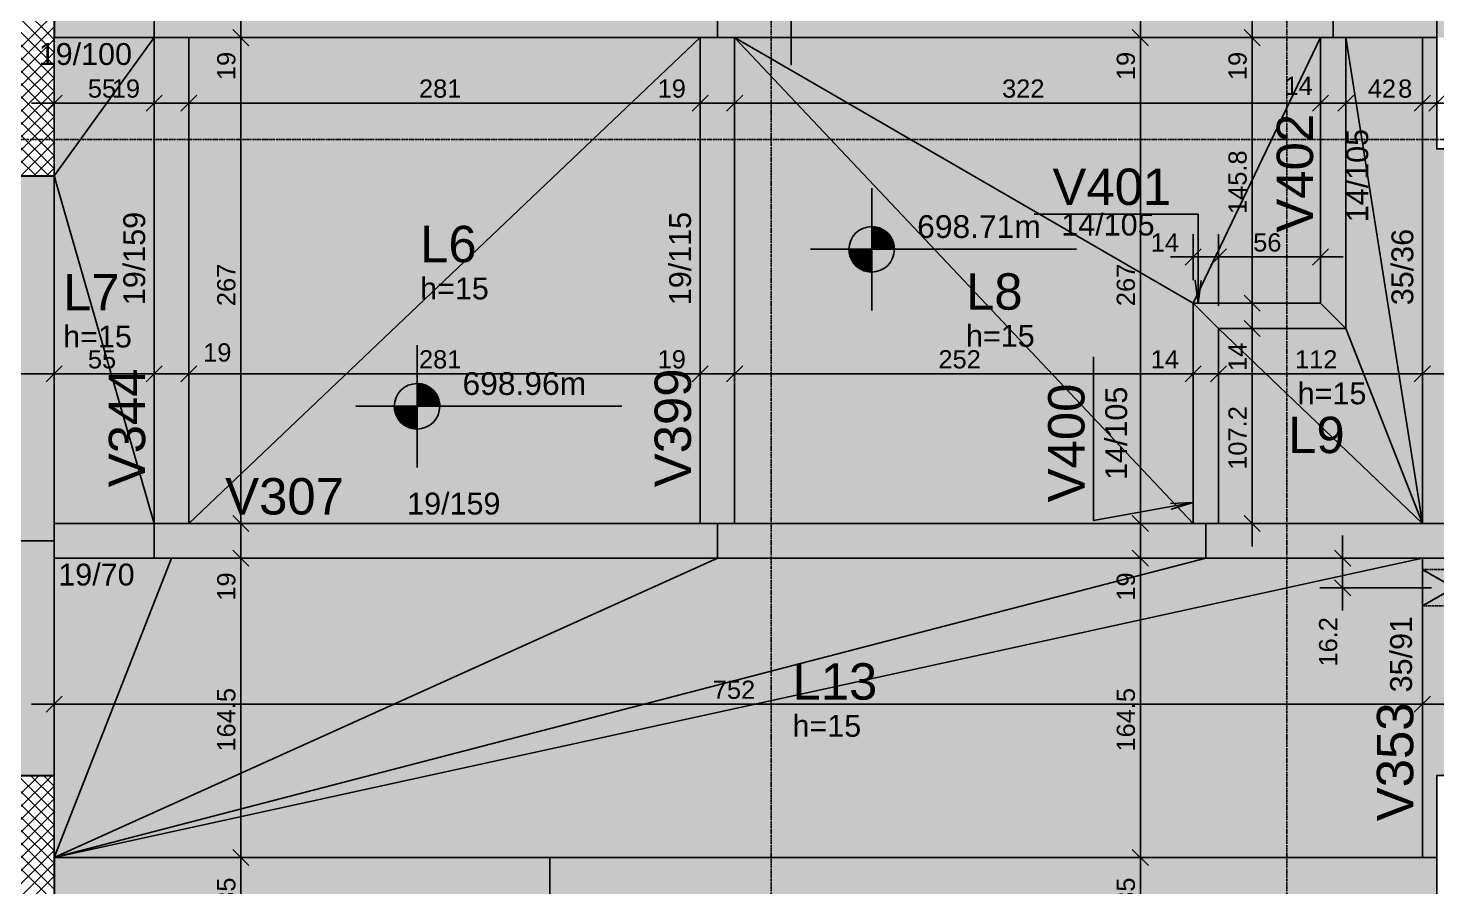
# Model space of a CAD drawing. Extents: x 37185 to 43130, y -8135 to -3930.
# Drawn here: x 37863 to 38637, y -5214 to -4742 of the extents above; entities that cross this region are included whole.
import ezdxf

# ---------------------------------------------------------------- set-up
doc = ezdxf.new("R2010")
doc.units = 0
doc.header["$MEASUREMENT"] = 0
doc.linetypes.add('ESTILO_TQS_0001', pattern=[1, 0.7, -0.3])
doc.linetypes.add('ESTILO_TQS_0004', pattern=[1.12, 0.5, -0.2, 0.01, -0.2, 0.01, -0.2])
for name, color, linetype in [('37', 4, 'CONTINUOUS'), ('40', 240, 'CONTINUOUS'), ('42', 3, 'CONTINUOUS'), ('44', 3, 'CONTINUOUS'), ('45', 2, 'CONTINUOUS'), ('47', 2, 'CONTINUOUS'), ('53', 242, 'CONTINUOUS'), ('55', 12, 'CONTINUOUS'), ('57', 252, 'CONTINUOUS'), ('58', 220, 'CONTINUOUS'), ('59', 183, 'CONTINUOUS'), ('60', 253, 'CONTINUOUS'), ('65', 131, 'CONTINUOUS'), ('68', 4, 'CONTINUOUS'), ('70', 160, 'CONTINUOUS'), ('75', 9, 'CONTINUOUS'), ('79', 12, 'CONTINUOUS'), ('82', 252, 'CONTINUOUS')]:
    doc.layers.add(name, color=color, linetype=linetype)
doc.styles.add('TQS_ARIAL', font='arial.ttf')

msp = doc.modelspace()

# ---------------------------------------------------------------- linework, layer by layer
at = {"layer": '37', "linetype": 'Continuous'}
for points in [[(37932.51399, -4728.23831), (37932.51399, -5033.23831)], [(37877.51264, -4747.23831), (37932.51399, -4747.23831)], [(37951.51399, -4747.23831), (37932.51399, -4747.23831)], [(37951.51399, -5014.23831), (37951.51399, -4747.23831)], [(37951.51399, -4747.23831), (38232.51229, -4747.23831)], [(38232.51229, -4747.23831), (38232.51229, -5014.23831)], [(38251.51229, -4747.23831), (38232.51229, -4747.23831)], [(38251.51229, -4747.23831), (38573.51229, -4747.23831)], [(38251.51229, -5014.23831), (38251.51229, -4747.23831)], [(38573.51229, -4747.23831), (38573.51229, -4893.05316)], [(38587.51229, -4747.23831), (38573.51229, -4747.23831)], [(38587.51229, -4747.23831), (38629.51264, -4747.23831)], [(38629.51264, -4747.23831), (38629.51264, -5014.23831)], [(38637.51264, -4747.23831), (38629.51264, -4747.23831)], [(37877.51264, -5014.23831), (37877.51264, -4823.23831)], [(38503.51229, -4893.05316), (38503.51229, -5014.23831)], [(38573.51229, -4893.05316), (38503.51229, -4893.05316)], [(37932.51399, -5014.23831), (37877.51264, -5014.23831)], [(38232.51229, -5014.23831), (37951.51399, -5014.23831)], [(38251.51229, -5014.23831), (38232.51229, -5014.23831)], [(38503.51229, -5014.23831), (38251.51229, -5014.23831)], [(37877.51264, -5152.73831), (37877.51264, -5033.23831)], [(37877.51264, -5033.23831), (37942.01399, -5033.23831)], [(37942.01399, -5033.23831), (38242.01229, -5033.23831)], [(38242.01229, -5033.23831), (38510.51229, -5033.23831)], [(38510.51229, -5033.23831), (38664.51264, -5033.23831)], [(38629.51264, -5033.23831), (38629.51264, -5197.73831)], [(38150.01264, -5197.73831), (37877.51264, -5197.73831)], [(38629.51264, -5197.73831), (38150.01264, -5197.73831)]]:
    msp.add_lwpolyline(points, dxfattribs=at)
at = {"layer": '40', "linetype": 'Continuous'}
for p, q in [((37858.51264, -4729.33156), (37877.51264, -4748.33156)), ((37858.51264, -4753.18246), (37877.51264, -4734.18246)), ((37858.51264, -4736.40261), (37877.51264, -4755.40261)), ((37858.51264, -4760.25356), (37877.51264, -4741.25356)), ((37858.51264, -4743.47371), (37877.51264, -4762.47371)), ((37858.51264, -4767.32461), (37877.51264, -4748.32461)), ((37858.51264, -4750.54476), (37877.51264, -4769.54476)), ((37858.51264, -4774.39566), (37877.51264, -4755.39566)), ((37858.51264, -4757.61581), (37877.51264, -4776.61581)), ((37858.51264, -4781.46676), (37877.51264, -4762.46676)), ((37858.51264, -4764.68691), (37877.51264, -4783.68691)), ((37858.51264, -4788.53781), (37877.51264, -4769.53781)), ((37858.51264, -4771.75796), (37877.51264, -4790.75796)), ((37858.51264, -4795.60886), (37877.51264, -4776.60886)), ((37858.51264, -4778.82901), (37877.51264, -4797.82901)), ((37858.51264, -4802.67996), (37877.51264, -4783.67996)), ((37858.51264, -4785.90011), (37877.51264, -4804.90011)), ((37858.51264, -4809.75101), (37877.51264, -4790.75101)), ((37858.51264, -4792.97116), (37877.51264, -4811.97116)), ((37858.51264, -4816.82206), (37877.51264, -4797.82206)), ((37858.51264, -4800.04221), (37877.51264, -4819.04221)), ((37858.51264, -4807.11331), (37874.63769, -4823.23831)), ((37859.16749, -4823.23831), (37877.51264, -4804.89316)), ((37858.51264, -4814.18436), (37867.56664, -4823.23831)), ((37866.23854, -4823.23831), (37877.51264, -4811.96421)), ((37873.30959, -4823.23831), (37877.51264, -4819.03526)), ((37858.51264, -5170.37546), (37876.14979, -5152.73831)), ((37858.51264, -5163.30441), (37869.07874, -5152.73831)), ((37858.51264, -5153.59561), (37877.51264, -5172.59561)), ((37864.72644, -5152.73831), (37877.51264, -5165.52456)), ((37871.79749, -5152.73831), (37877.51264, -5158.45351)), ((37858.51264, -5177.44656), (37877.51264, -5158.44656)), ((37858.51264, -5160.66671), (37877.51264, -5179.66671)), ((37858.51264, -5184.51761), (37877.51264, -5165.51761)), ((37858.51264, -5167.73776), (37877.51264, -5186.73776)), ((37858.51264, -5191.58866), (37877.51264, -5172.58866)), ((37858.51264, -5174.80881), (37877.51264, -5193.80881)), ((37858.51264, -5198.65976), (37877.51264, -5179.65976)), ((37858.51264, -5181.87991), (37877.51264, -5200.87991)), ((37858.51264, -5205.73081), (37877.51264, -5186.73081)), ((37858.51264, -5188.95096), (37877.51264, -5207.95096)), ((37858.51264, -5212.80186), (37877.51264, -5193.80186)), ((37858.51264, -5196.02201), (37877.51264, -5215.02201)), ((37858.51264, -5219.87296), (37877.51264, -5200.87296)), ((37858.51264, -5203.09311), (37877.51264, -5222.09311)), ((37858.51264, -5226.94401), (37877.51264, -5207.94401))]:
    msp.add_line(p, q, dxfattribs=at)
for points in [[(37858.51264, -4823.23831), (37877.51264, -4823.23831), (37877.51264, -4728.23831), (37858.51264, -4728.23831), (37858.51264, -4823.23831)], [(37858.51264, -5232.73831), (37877.51264, -5232.73831), (37877.51264, -5152.73831), (37858.51264, -5152.73831), (37858.51264, -5232.73831)]]:
    msp.add_lwpolyline(points, dxfattribs=at)
at = {"layer": '53', "linetype": 'ESTILO_TQS_0001'}
msp.add_lwpolyline([(38647.01264, -5049.45071), (38664.51264, -5059.45071), (38664.51264, -5039.45071), (38647.01264, -5049.45071), (38664.51264, -5039.45071), (38629.51264, -5039.45071), (38647.01264, -5049.45071), (38629.51264, -5039.45071), (38629.51264, -5059.45071), (38647.01264, -5049.45071), (38629.51264, -5059.45071), (38664.51264, -5059.45071), (38647.01264, -5049.45071)], dxfattribs=at)
at = {"layer": '55', "linetype": 'Continuous'}
for p, q in [((38282.64344, -4728.73831), (38282.64344, -4762.29691)), ((38326.83869, -4863.53416), (38326.83869, -4829.97561)), ((38326.83869, -4851.03416), (38326.83869, -4876.03416)), ((38326.83869, -4851.64151), (38330.67134, -4851.64151)), ((38326.83869, -4852.43436), (38332.57289, -4852.43436)), ((38326.83869, -4853.22721), (38333.90379, -4853.22721)), ((38326.83869, -4854.02006), (38334.94619, -4854.02006)), ((38326.83869, -4854.81286), (38335.78749, -4854.81286)), ((38326.83869, -4855.60571), (38336.49369, -4855.60571)), ((38326.83869, -4856.39856), (38337.10189, -4856.39856)), ((38326.83869, -4857.19141), (38337.60989, -4857.19141)), ((38326.83869, -4857.98426), (38338.03904, -4857.98426)), ((38326.83869, -4858.77711), (38338.39809, -4858.77711)), ((38326.83869, -4859.56996), (38338.69339, -4859.56996)), ((38326.83869, -4860.36276), (38338.92969, -4860.36276)), ((38326.83869, -4861.15561), (38339.11024, -4861.15561)), ((38326.83869, -4861.94846), (38339.23769, -4861.94846)), ((38326.83869, -4863.53416), (38293.28009, -4863.53416)), ((38326.83864, -4864.32696), (38314.33864, -4864.32696)), ((38314.33869, -4863.53416), (38339.33869, -4863.53416)), ((38326.83864, -4865.11981), (38314.43964, -4865.11981)), ((38326.83864, -4865.91266), (38314.56699, -4865.91266)), ((38326.83864, -4866.70551), (38314.74759, -4866.70551)), ((38326.83864, -4867.49831), (38314.98389, -4867.49831)), ((38326.83864, -4868.29121), (38315.27919, -4868.29121)), ((38326.83864, -4869.08401), (38315.63824, -4869.08401)), ((38326.83864, -4869.87686), (38316.06739, -4869.87686)), ((38326.83869, -4862.74131), (38339.31289, -4862.74131)), ((38326.83869, -4863.53416), (38439.33869, -4863.53416)), ((38326.83869, -4863.53416), (38326.83869, -4897.09276)), ((38326.83864, -4870.66971), (38316.57544, -4870.66971)), ((38326.83864, -4871.46256), (38317.17479, -4871.46256)), ((38326.83864, -4872.25536), (38317.88374, -4872.25536)), ((38326.83864, -4873.04826), (38318.73109, -4873.04826)), ((38326.83864, -4873.84106), (38319.76634, -4873.84106)), ((38326.83864, -4874.63391), (38321.09014, -4874.63391)), ((38326.83864, -4875.42676), (38322.98954, -4875.42676)), ((38076.95144, -4949.77851), (38076.95144, -4916.21991)), ((38076.95144, -4937.27851), (38076.95144, -4962.27851)), ((38076.95144, -4937.88586), (38080.78414, -4937.88586)), ((38076.95144, -4938.67871), (38082.68569, -4938.67871)), ((38076.95144, -4939.47156), (38084.01659, -4939.47156)), ((38076.95144, -4940.26441), (38085.05899, -4940.26441)), ((38076.95144, -4941.05721), (38085.90029, -4941.05721)), ((38076.95144, -4941.85006), (38086.60649, -4941.85006)), ((38076.95144, -4942.64291), (38087.21469, -4942.64291)), ((38076.95144, -4943.43576), (38087.72269, -4943.43576)), ((38076.95144, -4944.22861), (38088.15184, -4944.22861)), ((38076.95144, -4945.02146), (38088.51089, -4945.02146)), ((38076.95144, -4945.81431), (38088.80619, -4945.81431)), ((38076.95144, -4946.60711), (38089.04249, -4946.60711)), ((38076.95144, -4947.39996), (38089.22304, -4947.39996)), ((38076.95144, -4949.77851), (38043.39289, -4949.77851)), ((38076.95139, -4950.57131), (38064.45139, -4950.57131)), ((38064.45144, -4949.77851), (38089.45144, -4949.77851)), ((38076.95139, -4951.36416), (38064.55239, -4951.36416)), ((38076.95139, -4952.15701), (38064.67979, -4952.15701)), ((38076.95139, -4952.94986), (38064.86039, -4952.94986)), ((38076.95139, -4953.74266), (38065.09669, -4953.74266)), ((38076.95139, -4954.53556), (38065.39199, -4954.53556)), ((38076.95144, -4948.19281), (38089.35049, -4948.19281)), ((38076.95144, -4948.98566), (38089.42564, -4948.98566)), ((38076.95144, -4949.77851), (38189.45144, -4949.77851)), ((38076.95144, -4949.77851), (38076.95144, -4983.33706)), ((38076.95139, -4955.32836), (38065.75104, -4955.32836)), ((38076.95139, -4956.12121), (38066.18019, -4956.12121)), ((38076.95139, -4956.91406), (38066.68819, -4956.91406)), ((38076.95139, -4957.70691), (38067.28759, -4957.70691)), ((38076.95139, -4958.49971), (38067.99654, -4958.49971)), ((38076.95139, -4959.29261), (38068.84389, -4959.29261)), ((38076.95139, -4960.08541), (38069.87914, -4960.08541)), ((38076.95139, -4960.87826), (38071.20294, -4960.87826)), ((38076.95139, -4961.67111), (38073.10234, -4961.67111))]:
    msp.add_line(p, q, dxfattribs=at)
for centre in [(38326.83869, -4863.53416), (38076.95144, -4949.77851)]:
    msp.add_circle(centre, 12.5, dxfattribs=at)
at = {"layer": '57', "linetype": 'Continuous'}
for points in [[(37932.51399, -4747.23831), (38242.01229, -4747.23831), (38242.01229, -4728.23831), (37932.51399, -4728.23831), (37932.51399, -4747.23831)], [(38242.01229, -4747.23831), (38580.51229, -4747.23831), (38580.51229, -4728.23831), (38242.01229, -4728.23831), (38242.01229, -4747.23831)], [(38580.51229, -4747.23831), (38637.41264, -4747.23831), (38637.41264, -4728.23831), (38580.51229, -4728.23831), (38580.51229, -4747.23831)], [(37951.51399, -5014.23831), (37951.51399, -4747.23831), (37932.51399, -4747.23831), (37932.51399, -5014.23831), (37951.51399, -5014.23831)], [(37932.51399, -5033.23831), (38242.01229, -5033.23831), (38242.01229, -5014.23831), (37932.51399, -5014.23831), (37932.51399, -5033.23831)], [(38242.01229, -5033.23831), (38510.51229, -5033.23831), (38510.51229, -5014.23831), (38242.01229, -5014.23831), (38242.01229, -5033.23831)], [(38510.51229, -5033.23831), (38664.51264, -5033.23831), (38664.51264, -5014.23831), (38510.51229, -5014.23831), (38510.51229, -5033.23831)]]:
    msp.add_lwpolyline(points, dxfattribs=at)
for points in [[(37932.51399, -4747.23831), (38242.01229, -4747.23831), (38242.01229, -4728.23831)], [(37932.51399, -4747.23831), (38242.01229, -4728.23831), (37932.51399, -4728.23831)], [(37932.51399, -4747.23831), (37932.51399, -4728.23831), (37932.51399, -4747.23831)], [(38242.01229, -4747.23831), (38580.51229, -4747.23831), (38580.51229, -4728.23831)], [(38242.01229, -4747.23831), (38580.51229, -4728.23831), (38242.01229, -4728.23831)], [(38242.01229, -4747.23831), (38242.01229, -4728.23831), (38242.01229, -4747.23831)], [(38580.51229, -4747.23831), (38637.41264, -4747.23831), (38637.41264, -4728.23831)], [(38580.51229, -4747.23831), (38637.41264, -4728.23831), (38580.51229, -4728.23831)], [(38580.51229, -4747.23831), (38580.51229, -4728.23831), (38580.51229, -4747.23831)], [(38637.41264, -4728.23831), (38637.51264, -4747.23831), (39416.41264, -4747.23831)], [(38637.41264, -4728.23831), (39416.41264, -4747.23831), (39416.41264, -4728.23831)], [(37951.51399, -5014.23831), (37951.51399, -4747.23831), (37932.51399, -4747.23831)], [(37951.51399, -5014.23831), (37932.51399, -4747.23831), (37932.51399, -5014.23831)], [(37932.51399, -5033.23831), (38242.01229, -5033.23831), (38242.01229, -5014.23831)], [(37932.51399, -5033.23831), (38242.01229, -5014.23831), (37932.51399, -5014.23831)], [(37932.51399, -5033.23831), (37932.51399, -5014.23831), (37932.51399, -5033.23831)], [(37951.51399, -5014.23831), (37932.51399, -5014.23831), (37951.51399, -5014.23831)], [(38242.01229, -5033.23831), (38510.51229, -5033.23831), (38510.51229, -5014.23831)], [(38242.01229, -5033.23831), (38510.51229, -5014.23831), (38242.01229, -5014.23831)], [(38242.01229, -5033.23831), (38242.01229, -5014.23831), (38242.01229, -5033.23831)], [(38510.51229, -5033.23831), (38664.51264, -5033.23831), (38664.51264, -5014.23831)], [(38510.51229, -5033.23831), (38664.51264, -5014.23831), (38510.51229, -5014.23831)], [(38510.51229, -5033.23831), (38510.51229, -5014.23831), (38510.51229, -5033.23831)]]:
    msp.add_solid(points, dxfattribs=at)
at = {"layer": '58', "linetype": 'Continuous'}
for points in [[(37951.51399, -5014.23831), (38232.51229, -5014.23831), (38232.51229, -4747.23831), (37951.51399, -5014.23831)], [(37951.51399, -5014.23831), (38232.51229, -4747.23831), (37951.51399, -4747.23831), (37951.51399, -5014.23831)], [(37951.51399, -5014.23831), (37951.51399, -4747.23831), (37951.51399, -5014.23831)], [(38251.51229, -5014.23831), (38251.51229, -4747.23831), (38232.51229, -4747.23831), (38232.51229, -5014.23831), (38251.51229, -5014.23831)]]:
    msp.add_lwpolyline(points, dxfattribs=at)
for points in [[(37951.51399, -5014.23831), (38232.51229, -5014.23831), (38232.51229, -4747.23831)], [(37951.51399, -5014.23831), (38232.51229, -4747.23831), (37951.51399, -5014.23831)], [(37951.51399, -5014.23831), (38232.51229, -4747.23831), (37951.51399, -4747.23831)], [(37951.51399, -5014.23831), (37951.51399, -4747.23831), (37951.51399, -5014.23831)], [(38251.51229, -5014.23831), (38251.51229, -4747.23831), (38232.51229, -4747.23831)], [(38251.51229, -5014.23831), (38232.51229, -4747.23831), (38232.51229, -5014.23831)], [(38251.51229, -5014.23831), (38232.51229, -5014.23831), (38251.51229, -5014.23831)]]:
    msp.add_solid(points, dxfattribs=at)
at = {"layer": '59', "linetype": 'Continuous'}
for points in [[(38251.51229, -5014.23831), (38503.51229, -5014.23831), (38251.51229, -4747.23831), (38251.51229, -5014.23831)], [(38503.51229, -5014.23831), (38503.51229, -4893.05316), (38251.51229, -4747.23831), (38503.51229, -5014.23831)], [(38251.51229, -4747.23831), (38503.51229, -4893.05316), (38573.51229, -4747.23831), (38251.51229, -4747.23831)], [(38503.51229, -4893.05316), (38573.51229, -4893.05316), (38573.51229, -4747.23831), (38503.51229, -4893.05316)], [(38587.51229, -4907.05316), (38587.51229, -4747.23831), (38573.51229, -4747.23831), (38573.51229, -4893.05316), (38587.51229, -4907.05316)], [(38517.51229, -5014.23831), (38517.51229, -4907.05316), (38503.51229, -4893.05316), (38503.51229, -5014.23831), (38517.51229, -5014.23831)], [(38517.51229, -4907.05316), (38587.51229, -4907.05316), (38573.51229, -4893.05316), (38503.51229, -4893.05316), (38517.51229, -4907.05316)]]:
    msp.add_lwpolyline(points, dxfattribs=at)
for points in [[(38251.51229, -5014.23831), (38503.51229, -5014.23831), (38251.51229, -4747.23831)], [(38251.51229, -5014.23831), (38251.51229, -4747.23831), (38251.51229, -5014.23831)], [(38503.51229, -5014.23831), (38503.51229, -4893.05316), (38251.51229, -4747.23831)], [(38503.51229, -5014.23831), (38251.51229, -4747.23831), (38503.51229, -5014.23831)], [(38251.51229, -4747.23831), (38503.51229, -4893.05316), (38573.51229, -4747.23831)], [(38251.51229, -4747.23831), (38573.51229, -4747.23831), (38251.51229, -4747.23831)], [(38503.51229, -4893.05316), (38573.51229, -4893.05316), (38573.51229, -4747.23831)], [(38503.51229, -4893.05316), (38573.51229, -4747.23831), (38503.51229, -4893.05316)], [(38587.51229, -4907.05316), (38587.51229, -4747.23831), (38573.51229, -4747.23831)], [(38587.51229, -4907.05316), (38573.51229, -4747.23831), (38573.51229, -4893.05316)], [(38517.51229, -5014.23831), (38517.51229, -4907.05316), (38503.51229, -4893.05316)], [(38517.51229, -5014.23831), (38503.51229, -4893.05316), (38503.51229, -5014.23831)], [(38517.51229, -4907.05316), (38573.51229, -4893.05316), (38503.51229, -4893.05316)], [(38517.51229, -4907.05316), (38503.51229, -4893.05316), (38517.51229, -4907.05316)], [(38517.51229, -4907.05316), (38587.51229, -4907.05316), (38573.51229, -4893.05316)], [(38587.51229, -4907.05316), (38573.51229, -4893.05316), (38587.51229, -4907.05316)], [(38517.51229, -5014.23831), (38503.51229, -5014.23831), (38517.51229, -5014.23831)]]:
    msp.add_solid(points, dxfattribs=at)
at = {"layer": '60', "linetype": 'Continuous'}
for points in [[(37932.51399, -4747.23831), (37932.51399, -4728.23831), (37877.61264, -4728.23831), (37877.61264, -4747.23831), (37932.51399, -4747.23831)], [(37877.51264, -4823.23831), (37932.51399, -5014.23831), (37932.51399, -4747.23831), (37877.51264, -4823.23831)], [(37877.51264, -4823.23831), (37932.51399, -4747.23831), (37877.51264, -4747.23831), (37877.51264, -4823.23831)], [(37877.51264, -4823.23831), (37877.51264, -4747.23831), (37877.51264, -4823.23831)], [(37877.51264, -5023.73831), (37877.51264, -4823.33831), (37858.51264, -4823.33831), (37858.51264, -5023.73831), (37877.51264, -5023.73831)], [(37877.51264, -4823.23831), (37877.51264, -5014.23831), (37932.51399, -5014.23831), (37877.51264, -4823.23831)], [(37877.51264, -5033.23831), (37932.51399, -5033.23831), (37932.51399, -5014.23831), (37877.51264, -5014.23831), (37877.51264, -5033.23831)], [(37877.51264, -5023.73831), (37858.51264, -5023.73831), (37858.51264, -5152.63831), (37877.51264, -5152.63831), (37877.51264, -5023.73831)], [(37877.51264, -5197.73831), (38629.51264, -5197.73831), (38629.51264, -5033.23831), (37877.51264, -5197.73831)], [(37877.51264, -5197.73831), (38629.51264, -5033.23831), (38510.51229, -5033.23831), (37877.51264, -5197.73831)], [(37877.51264, -5197.73831), (38510.51229, -5033.23831), (38242.01229, -5033.23831), (37877.51264, -5197.73831)], [(37877.51264, -5197.73831), (38242.01229, -5033.23831), (37942.01399, -5033.23831), (37877.51264, -5197.73831)], [(37877.51264, -5197.73831), (37942.01399, -5033.23831), (37877.51264, -5033.23831), (37877.51264, -5197.73831)], [(37877.51264, -5197.73831), (37877.51264, -5033.23831), (37877.51264, -5152.73831), (37877.51264, -5197.73831)], [(38664.51264, -5197.73831), (38664.51264, -5033.23831), (38629.51264, -5033.23831), (38629.51264, -5197.73831), (38637.41264, -5197.73831), (38637.41264, -5152.63831), (38656.61264, -5152.63831), (38656.61264, -5197.73831), (38664.51264, -5197.73831)], [(37877.51264, -5197.73831), (37877.51264, -5152.73831), (37877.51264, -5197.73831)], [(37877.51264, -5197.73831), (38150.01264, -5197.73831), (38629.51264, -5197.73831), (37877.51264, -5197.73831)], [(38150.01264, -5232.73831), (38150.01264, -5197.73831), (37877.61264, -5197.73831), (37877.61264, -5232.73831), (38150.01264, -5232.73831)], [(38150.01264, -5232.73831), (38637.41264, -5232.73831), (38637.41264, -5197.73831), (38150.01264, -5197.73831), (38150.01264, -5232.73831)]]:
    msp.add_lwpolyline(points, dxfattribs=at)
for points in [[(37932.51399, -4747.23831), (37932.51399, -4728.23831), (37877.61264, -4728.23831)], [(37932.51399, -4747.23831), (37877.61264, -4728.23831), (37877.61264, -4747.23831)], [(37877.51264, -4823.23831), (37932.51399, -5014.23831), (37932.51399, -4747.23831)], [(37877.51264, -4823.23831), (37932.51399, -4747.23831), (37877.51264, -4823.23831)], [(37877.51264, -4823.23831), (37932.51399, -4747.23831), (37877.51264, -4747.23831)], [(37877.51264, -4823.23831), (37877.51264, -4747.23831), (37877.51264, -4823.23831)], [(37932.51399, -4747.23831), (37877.61264, -4747.23831), (37932.51399, -4747.23831)], [(37877.51264, -5023.73831), (37877.51264, -4823.33831), (37858.51264, -4823.33831)], [(37877.51264, -5023.73831), (37858.51264, -4823.33831), (37858.51264, -5023.73831)], [(37877.51264, -4823.23831), (37877.51264, -5014.23831), (37932.51399, -5014.23831)], [(37877.51264, -4823.23831), (37932.51399, -5014.23831), (37877.51264, -4823.23831)], [(37877.51264, -5033.23831), (37932.51399, -5033.23831), (37932.51399, -5014.23831)], [(37877.51264, -5033.23831), (37932.51399, -5014.23831), (37877.51264, -5014.23831)], [(37877.51264, -5033.23831), (37877.51264, -5014.23831), (37877.51264, -5033.23831)], [(37877.51264, -5023.73831), (37858.51264, -5023.73831), (37858.51264, -5152.63831)], [(37877.51264, -5023.73831), (37858.51264, -5152.63831), (37877.51264, -5152.63831)], [(37877.51264, -5023.73831), (37858.51264, -5023.73831), (37877.51264, -5023.73831)], [(37877.51264, -5023.73831), (37877.51264, -5152.63831), (37877.51264, -5023.73831)], [(37877.51264, -5197.73831), (38629.51264, -5197.73831), (38629.51264, -5033.23831)], [(37877.51264, -5197.73831), (38629.51264, -5033.23831), (37877.51264, -5197.73831)], [(37877.51264, -5197.73831), (38629.51264, -5033.23831), (38510.51229, -5033.23831)], [(37877.51264, -5197.73831), (38510.51229, -5033.23831), (37877.51264, -5197.73831)], [(37877.51264, -5197.73831), (38510.51229, -5033.23831), (38242.01229, -5033.23831)], [(37877.51264, -5197.73831), (38242.01229, -5033.23831), (37877.51264, -5197.73831)], [(37877.51264, -5197.73831), (38242.01229, -5033.23831), (37942.01399, -5033.23831)], [(37877.51264, -5197.73831), (37942.01399, -5033.23831), (37877.51264, -5197.73831)], [(37877.51264, -5197.73831), (37942.01399, -5033.23831), (37877.51264, -5033.23831)], [(37877.51264, -5197.73831), (37877.51264, -5033.23831), (37877.51264, -5197.73831)], [(37877.51264, -5197.73831), (37877.51264, -5033.23831), (37877.51264, -5152.73831)], [(38664.51264, -5033.23831), (38629.51264, -5033.23831), (38637.41264, -5152.63831)], [(38637.41264, -5152.63831), (38629.51264, -5033.23831), (38629.51264, -5197.73831)], [(38656.61264, -5152.63831), (38664.51264, -5033.23831), (38637.41264, -5152.63831)], [(37877.51264, -5197.73831), (37877.51264, -5152.73831), (37877.51264, -5197.73831)], [(38637.41264, -5152.63831), (38629.51264, -5197.73831), (38637.41264, -5197.73831)], [(38150.01264, -5232.73831), (38150.01264, -5197.73831), (37877.61264, -5197.73831)], [(38150.01264, -5232.73831), (37877.61264, -5197.73831), (37877.61264, -5232.73831)], [(38150.01264, -5232.73831), (38637.41264, -5232.73831), (38637.41264, -5197.73831)], [(38150.01264, -5232.73831), (38637.41264, -5197.73831), (38150.01264, -5197.73831)], [(38150.01264, -5232.73831), (38150.01264, -5197.73831), (38150.01264, -5232.73831)]]:
    msp.add_solid(points, dxfattribs=at)
at = {"layer": '65', "linetype": 'Continuous'}
for points in [[(38629.51264, -5014.23831), (38629.51264, -4747.23831), (38587.51229, -4747.23831), (38629.51264, -5014.23831)], [(38629.51264, -5014.23831), (38587.51229, -4747.23831), (38587.51229, -4907.05316), (38629.51264, -5014.23831)], [(38664.51264, -5014.23831), (38664.51264, -4747.23831), (38656.61264, -4747.23831), (38656.61264, -4808.33831), (38637.41264, -4808.33831), (38637.41264, -4747.23831), (38629.51264, -4747.23831), (38629.51264, -5014.23831), (38664.51264, -5014.23831)], [(38629.51264, -5014.23831), (38587.51229, -4907.05316), (38517.51229, -4907.05316), (38629.51264, -5014.23831)], [(38629.51264, -5014.23831), (38517.51229, -4907.05316), (38517.51229, -5014.23831), (38629.51264, -5014.23831)], [(38629.51264, -5014.23831), (38517.51229, -5014.23831), (38629.51264, -5014.23831)]]:
    msp.add_lwpolyline(points, dxfattribs=at)
for points in [[(38629.51264, -5014.23831), (38629.51264, -4747.23831), (38587.51229, -4747.23831)], [(38629.51264, -5014.23831), (38587.51229, -4747.23831), (38629.51264, -5014.23831)], [(38629.51264, -5014.23831), (38587.51229, -4747.23831), (38587.51229, -4907.05316)], [(38637.41264, -4808.33831), (38637.41264, -4747.23831), (38629.51264, -4747.23831)], [(38637.41264, -4808.33831), (38629.51264, -4747.23831), (38629.51264, -5014.23831)], [(38637.41264, -4808.33831), (38629.51264, -5014.23831), (38664.51264, -5014.23831)], [(38637.41264, -4808.33831), (38664.51264, -5014.23831), (38656.61264, -4808.33831)], [(38629.51264, -5014.23831), (38587.51229, -4907.05316), (38517.51229, -4907.05316)], [(38629.51264, -5014.23831), (38517.51229, -4907.05316), (38629.51264, -5014.23831)], [(38629.51264, -5014.23831), (38517.51229, -4907.05316), (38517.51229, -5014.23831)], [(38629.51264, -5014.23831), (38587.51229, -4907.05316), (38629.51264, -5014.23831)], [(38629.51264, -5014.23831), (38517.51229, -5014.23831), (38629.51264, -5014.23831)]]:
    msp.add_solid(points, dxfattribs=at)
at = {"layer": '68', "linetype": 'ESTILO_TQS_0001'}
for points in [[(38587.51229, -4907.05316), (38587.51229, -4747.23831)], [(38517.51229, -5014.23831), (38517.51229, -4907.05316)], [(38517.51229, -4907.05316), (38587.51229, -4907.05316)], [(38664.51264, -5014.23831), (38517.51229, -5014.23831)]]:
    msp.add_lwpolyline(points, dxfattribs=at)
at = {"layer": '70', "linetype": 'ESTILO_TQS_0004'}
for p, q in [((38271.51264, -4162.63791), (38271.51264, -8062.34486)), ((38555.01264, -4162.63791), (38555.01264, -8062.34486)), ((37414.54729, -4803.24616), (40631.05859, -4803.24616))]:
    msp.add_line(p, q, dxfattribs=at)
at = {"layer": '75', "linetype": 'Continuous'}
for p, q in [((37980.08864, -4759.73831), (37980.08864, -4715.73831)), ((38474.51139, -4759.73831), (38474.51139, -4715.73831)), ((38535.92744, -4759.73831), (38535.92744, -4715.73831)), ((37980.08864, -5026.73831), (37980.08864, -4734.73831)), ((38474.51139, -5026.73831), (38474.51139, -4734.73831)), ((38535.92744, -4905.55316), (38535.92744, -4734.73831)), ((37984.50804, -4751.65776), (37975.66924, -4742.81891)), ((37984.50804, -4751.65776), (37975.66924, -4742.81891)), ((38478.93084, -4751.65776), (38470.09199, -4742.81891)), ((38478.93084, -4751.65776), (38470.09199, -4742.81891)), ((38540.34689, -4751.65776), (38531.50804, -4742.81891)), ((38540.34689, -4751.65776), (38531.50804, -4742.81891)), ((37980.08864, -4747.23831), (37980.08864, -4747.23831)), ((37980.08864, -4747.23831), (37980.08864, -4747.23831)), ((38474.51139, -4747.23831), (38474.51139, -4747.23831)), ((38474.51139, -4747.23831), (38474.51139, -4747.23831)), ((38535.92744, -4747.23831), (38535.92744, -4747.23831)), ((38535.92744, -4747.23831), (38535.92744, -4747.23831)), ((37865.01264, -4783.20241), (37945.01399, -4783.20241)), ((37873.09324, -4787.62181), (37881.93209, -4778.78301)), ((37877.51264, -4782.05511), (37877.51264, -4782.05511)), ((37920.01399, -4783.20241), (37964.01399, -4783.20241)), ((37928.09459, -4787.62181), (37936.93339, -4778.78301)), ((37928.09459, -4787.62181), (37936.93339, -4778.78301)), ((37932.51399, -4782.05511), (37932.51399, -4782.05511)), ((37932.51399, -4782.05511), (37932.51399, -4782.05511)), ((37939.01399, -4783.20241), (38245.01229, -4783.20241)), ((37947.09459, -4787.62181), (37955.93339, -4778.78301)), ((37947.09459, -4787.62181), (37955.93339, -4778.78301)), ((37951.51399, -4782.05511), (37951.51399, -4782.05511)), ((37951.51399, -4782.05511), (37951.51399, -4782.05511)), ((38220.01229, -4783.20241), (38264.01229, -4783.20241)), ((38228.09289, -4787.62181), (38236.93174, -4778.78301)), ((38228.09289, -4787.62181), (38236.93174, -4778.78301)), ((38232.51229, -4782.05511), (38232.51229, -4782.05511)), ((38232.51229, -4782.05511), (38232.51229, -4782.05511)), ((38239.01229, -4783.20241), (38586.01229, -4783.20241)), ((38247.09289, -4787.62181), (38255.93174, -4778.78301)), ((38247.09289, -4787.62181), (38255.93174, -4778.78301)), ((38251.51229, -4782.05511), (38251.51229, -4782.05511)), ((38251.51229, -4782.05511), (38251.51229, -4782.05511)), ((38561.01229, -4783.20241), (38600.01229, -4783.20241)), ((38569.09289, -4787.62181), (38577.93174, -4778.78301)), ((38569.09289, -4787.62181), (38577.93174, -4778.78301)), ((38573.51229, -4782.05511), (38573.51229, -4782.05511)), ((38573.51229, -4782.05511), (38573.51229, -4782.05511)), ((38575.01229, -4783.20241), (38642.01264, -4783.20241)), ((38583.09289, -4787.62181), (38591.93174, -4778.78301)), ((38583.09289, -4787.62181), (38591.93174, -4778.78301)), ((38587.51229, -4782.05511), (38587.51229, -4782.05511)), ((38587.51229, -4782.05511), (38587.51229, -4782.05511)), ((38617.01264, -4783.20241), (38650.01264, -4783.20241)), ((38625.09324, -4787.62181), (38633.93209, -4778.78301)), ((38625.09324, -4787.62181), (38633.93209, -4778.78301)), ((38629.51264, -4782.05511), (38629.51264, -4782.05511)), ((38629.51264, -4782.05511), (38629.51264, -4782.05511)), ((38633.09324, -4787.62181), (38641.93209, -4778.78301)), ((37877.51264, -4794.55511), (37877.51264, -4795.70241)), ((37932.51399, -4794.55511), (37932.51399, -4795.70241)), ((37932.51399, -4794.55511), (37932.51399, -4795.70241)), ((37951.51399, -4794.55511), (37951.51399, -4795.70241)), ((37951.51399, -4794.55511), (37951.51399, -4795.70241)), ((38232.51229, -4794.55511), (38232.51229, -4795.70241)), ((38232.51229, -4794.55511), (38232.51229, -4795.70241)), ((38251.51229, -4794.55511), (38251.51229, -4795.70241)), ((38251.51229, -4794.55511), (38251.51229, -4795.70241)), ((38573.51229, -4794.55511), (38573.51229, -4795.70241)), ((38573.51229, -4794.55511), (38573.51229, -4795.70241)), ((38587.51229, -4794.55511), (38587.51229, -4795.70241)), ((38587.51229, -4794.55511), (38587.51229, -4795.70241)), ((38629.51264, -4794.55511), (38629.51264, -4795.70241)), ((38629.51264, -4794.55511), (38629.51264, -4795.70241)), ((38503.51229, -4880.55316), (38503.51229, -4855.23466)), ((38517.51229, -4894.55316), (38517.51229, -4855.23466)), ((38517.51229, -4894.55316), (38517.51229, -4855.23466)), ((38573.51229, -4861.99861), (38573.51229, -4855.23466)), ((38491.01229, -4867.73466), (38530.01229, -4867.73466)), ((38499.09289, -4872.15406), (38507.93174, -4863.31526)), ((38505.01229, -4867.73466), (38586.01229, -4867.73466)), ((38513.09289, -4872.15406), (38521.93174, -4863.31526)), ((38513.09289, -4872.15406), (38521.93174, -4863.31526)), ((38569.09289, -4872.15406), (38577.93174, -4863.31526)), ((38573.51229, -4874.49861), (38573.51229, -4874.49861)), ((38535.92744, -4919.55316), (38535.92744, -4880.55316)), ((38503.51229, -4893.05316), (38503.51229, -4893.05316)), ((38540.34689, -4897.47256), (38531.50804, -4888.63371)), ((38540.34689, -4897.47256), (38531.50804, -4888.63371)), ((38535.92744, -4893.05316), (38535.92744, -4893.05316)), ((38535.92744, -4893.05316), (38535.92744, -4893.05316)), ((38535.92744, -5026.73831), (38535.92744, -4894.55316)), ((38517.51229, -4907.05316), (38517.51229, -4907.05316)), ((38517.51229, -4907.05316), (38517.51229, -4907.05316)), ((38540.34689, -4911.47256), (38531.50804, -4902.63371)), ((38540.34689, -4911.47256), (38531.50804, -4902.63371)), ((38535.92744, -4907.05316), (38535.92744, -4907.05316)), ((38535.92744, -4907.05316), (38535.92744, -4907.05316)), ((37561.51264, -4931.96371), (37871.01264, -4931.96371)), ((37846.01264, -4931.96371), (37890.01264, -4931.96371)), ((37865.01264, -4931.96371), (37945.01399, -4931.96371)), ((37873.09324, -4936.38316), (37881.93209, -4927.54431)), ((37873.09324, -4936.38316), (37881.93209, -4927.54431)), ((37877.51264, -4930.90216), (37877.51264, -4930.90216)), ((37877.51264, -4930.90216), (37877.51264, -4930.90216)), ((37920.01399, -4931.96371), (37964.01399, -4931.96371)), ((37928.09459, -4936.38316), (37936.93339, -4927.54431)), ((37928.09459, -4936.38316), (37936.93339, -4927.54431)), ((37932.51399, -4930.90216), (37932.51399, -4930.90216)), ((37932.51399, -4930.90216), (37932.51399, -4930.90216)), ((37939.01399, -4931.96371), (38245.01229, -4931.96371)), ((37947.09459, -4936.38316), (37955.93339, -4927.54431)), ((37947.09459, -4936.38316), (37955.93339, -4927.54431)), ((37951.51399, -4930.90216), (37951.51399, -4930.90216)), ((37951.51399, -4930.90216), (37951.51399, -4930.90216)), ((38220.01229, -4931.96371), (38264.01229, -4931.96371)), ((38228.09289, -4936.38316), (38236.93174, -4927.54431)), ((38228.09289, -4936.38316), (38236.93174, -4927.54431)), ((38232.51229, -4930.90216), (38232.51229, -4930.90216)), ((38232.51229, -4930.90216), (38232.51229, -4930.90216)), ((38239.01229, -4931.96371), (38516.01229, -4931.96371)), ((38247.09289, -4936.38316), (38255.93174, -4927.54431)), ((38247.09289, -4936.38316), (38255.93174, -4927.54431)), ((38251.51229, -4930.90216), (38251.51229, -4930.90216)), ((38251.51229, -4930.90216), (38251.51229, -4930.90216)), ((38491.01229, -4931.96371), (38530.01229, -4931.96371)), ((38499.09289, -4936.38316), (38507.93174, -4927.54431)), ((38499.09289, -4936.38316), (38507.93174, -4927.54431)), ((38503.51229, -4930.90216), (38503.51229, -4930.90216)), ((38503.51229, -4930.90216), (38503.51229, -4930.90216)), ((38505.01229, -4931.96371), (38642.01264, -4931.96371)), ((38513.09289, -4936.38316), (38521.93174, -4927.54431)), ((38513.09289, -4936.38316), (38521.93174, -4927.54431)), ((38517.51229, -4930.90216), (38517.51229, -4930.90216)), ((38517.51229, -4930.90216), (38517.51229, -4930.90216)), ((38617.01264, -4931.96371), (38677.01264, -4931.96371)), ((38625.09324, -4936.38316), (38633.93209, -4927.54431)), ((38625.09324, -4936.38316), (38633.93209, -4927.54431)), ((38629.51264, -4930.90216), (38629.51264, -4930.90216)), ((38629.51264, -4930.90216), (38629.51264, -4930.90216)), ((37877.51264, -4943.40216), (37877.51264, -4944.46371)), ((37877.51264, -4943.40216), (37877.51264, -4944.46371)), ((37932.51399, -4943.40216), (37932.51399, -4944.46371)), ((37932.51399, -4943.40216), (37932.51399, -4944.46371)), ((37951.51399, -4943.40216), (37951.51399, -4944.46371)), ((37951.51399, -4943.40216), (37951.51399, -4944.46371)), ((38232.51229, -4943.40216), (38232.51229, -4944.46371)), ((38232.51229, -4943.40216), (38232.51229, -4944.46371)), ((38251.51229, -4943.40216), (38251.51229, -4944.46371)), ((38251.51229, -4943.40216), (38251.51229, -4944.46371)), ((38503.51229, -4943.40216), (38503.51229, -4944.46371)), ((38503.51229, -4943.40216), (38503.51229, -4944.46371)), ((38517.51229, -4943.40216), (38517.51229, -4944.46371)), ((38517.51229, -4943.40216), (38517.51229, -4944.46371)), ((38629.51264, -4943.40216), (38629.51264, -4944.46371)), ((38629.51264, -4943.40216), (38629.51264, -4944.46371)), ((37980.08864, -5045.73831), (37980.08864, -5001.73831)), ((38474.51139, -5045.73831), (38474.51139, -5001.73831)), ((37984.50804, -5018.65776), (37975.66924, -5009.81891)), ((37984.50804, -5018.65776), (37975.66924, -5009.81891)), ((37980.08864, -5014.23831), (37980.08864, -5014.23831)), ((37980.08864, -5014.23831), (37980.08864, -5014.23831)), ((38478.93084, -5018.65776), (38470.09199, -5009.81891)), ((38478.93084, -5018.65776), (38470.09199, -5009.81891)), ((38474.51139, -5014.23831), (38474.51139, -5014.23831)), ((38474.51139, -5014.23831), (38474.51139, -5014.23831)), ((38540.34689, -5018.65776), (38531.50804, -5009.81891)), ((38535.92744, -5014.23831), (38535.92744, -5014.23831)), ((37980.08864, -5210.23831), (37980.08864, -5020.73831)), ((38474.51139, -5210.23831), (38474.51139, -5020.73831)), ((38585.70434, -5061.95071), (38585.70434, -5020.73831)), ((37984.50804, -5037.65776), (37975.66924, -5028.81891)), ((37984.50804, -5037.65776), (37975.66924, -5028.81891)), ((38478.93084, -5037.65776), (38470.09199, -5028.81891)), ((38478.93084, -5037.65776), (38470.09199, -5028.81891)), ((38590.12374, -5037.65776), (38581.28489, -5028.81891)), ((37980.08864, -5033.23831), (37980.08864, -5033.23831)), ((37980.08864, -5033.23831), (37980.08864, -5033.23831)), ((38474.51139, -5033.23831), (38474.51139, -5033.23831)), ((38474.51139, -5033.23831), (38474.51139, -5033.23831)), ((38600.71114, -5033.23831), (38573.20434, -5033.23831)), ((38613.21114, -5033.23831), (38613.21114, -5033.23831)), ((38590.12374, -5053.87011), (38581.28489, -5045.03126)), ((38634.51264, -5049.45071), (38573.20434, -5049.45071)), ((37877.51264, -5121.03446), (37877.51264, -5100.99636)), ((38629.51264, -5102.98831), (38629.51264, -5100.99636)), ((38629.51264, -5102.98831), (38629.51264, -5100.99636)), ((37873.09324, -5117.91576), (37881.93209, -5109.07696)), ((38625.09324, -5117.91576), (38633.93209, -5109.07696)), ((38625.09324, -5117.91576), (38633.93209, -5109.07696)), ((37865.01264, -5113.49636), (38642.01264, -5113.49636)), ((38617.01264, -5113.49636), (38677.01264, -5113.49636)), ((38629.51264, -5115.48831), (38629.51264, -5115.48831)), ((38629.51264, -5115.48831), (38629.51264, -5115.48831)), ((37877.51264, -5133.53446), (37877.51264, -5133.53446)), ((37980.08864, -5245.23831), (37980.08864, -5185.23831)), ((38474.51139, -5245.23831), (38474.51139, -5185.23831)), ((37984.50804, -5202.15776), (37975.66924, -5193.31891)), ((37984.50804, -5202.15776), (37975.66924, -5193.31891)), ((38478.93084, -5202.15776), (38470.09199, -5193.31891)), ((38478.93084, -5202.15776), (38470.09199, -5193.31891)), ((37980.08864, -5197.73831), (37980.08864, -5197.73831)), ((37980.08864, -5197.73831), (37980.08864, -5197.73831)), ((38474.51139, -5197.73831), (38474.51139, -5197.73831)), ((38474.51139, -5197.73831), (38474.51139, -5197.73831))]:
    msp.add_line(p, q, dxfattribs=at)
for points in [[(38416.21784, -4844.15341), (38506.21784, -4844.15341), (38506.21784, -4893.05316), (38504.58624, -4880.66006), (38506.21784, -4893.05316), (38507.84939, -4880.66006)], [(38448.81724, -4922.54936), (38448.81724, -5012.54936), (38503.51229, -5002.54936), (38491.61479, -5006.38326), (38503.51229, -5002.54936), (38491.02789, -5003.17331)]]:
    msp.add_lwpolyline(points, dxfattribs=at)
at = {"layer": '79', "linetype": 'Continuous'}
for points in [[(38326.83869, -4851.03416), (38326.83869, -4863.53416), (38339.33869, -4863.53416), (38339.33039, -4863.07871), (38339.27664, -4862.29036), (38339.17214, -4861.50071), (38339.00844, -4860.67996), (38338.81184, -4859.94341), (38338.53354, -4859.12051), (38338.19799, -4858.31731), (38337.81904, -4857.56081), (38337.34489, -4856.76151), (38336.76769, -4855.94046), (38336.06764, -4855.10351), (38335.47569, -4854.49801), (38334.68404, -4853.80276), (38334.14269, -4853.39016), (38333.55764, -4852.99351), (38332.85119, -4852.57516), (38332.14589, -4852.21676), (38331.06429, -4851.77006), (38330.07474, -4851.46031), (38329.28334, -4851.27556), (38328.31814, -4851.12206), (38327.53834, -4851.05376), (38326.83869, -4851.03416)], [(38326.83869, -4876.03416), (38326.83869, -4863.53416), (38314.33869, -4863.53416), (38314.34699, -4863.98966), (38314.40069, -4864.77801), (38314.50519, -4865.56761), (38314.66889, -4866.38841), (38314.86549, -4867.12496), (38315.14379, -4867.94781), (38315.47934, -4868.75106), (38315.85829, -4869.50751), (38316.33244, -4870.30686), (38316.90964, -4871.12791), (38317.60969, -4871.96481), (38318.20164, -4872.57031), (38318.99329, -4873.26556), (38319.53464, -4873.67821), (38320.11969, -4874.07486), (38320.82614, -4874.49316), (38321.53144, -4874.85156), (38322.61304, -4875.29826), (38323.60259, -4875.60801), (38324.39399, -4875.79281), (38325.35919, -4875.94631), (38326.13899, -4876.01456), (38326.83869, -4876.03416)], [(38076.95144, -4937.27851), (38076.95144, -4949.77851), (38089.45144, -4949.77851), (38089.44314, -4949.32301), (38089.38944, -4948.53466), (38089.28494, -4947.74506), (38089.12124, -4946.92426), (38088.92459, -4946.18771), (38088.64634, -4945.36486), (38088.31079, -4944.56161), (38087.93184, -4943.80516), (38087.45769, -4943.00581), (38086.88049, -4942.18476), (38086.18044, -4941.34786), (38085.58849, -4940.74236), (38084.79684, -4940.04711), (38084.25549, -4939.63446), (38083.67044, -4939.23786), (38082.96399, -4938.81951), (38082.25869, -4938.46111), (38081.17709, -4938.01441), (38080.18754, -4937.70466), (38079.39614, -4937.51986), (38078.43094, -4937.36636), (38077.65114, -4937.29811), (38076.95144, -4937.27851)], [(38076.95144, -4962.27851), (38076.95144, -4949.77851), (38064.45144, -4949.77851), (38064.45974, -4950.23396), (38064.51349, -4951.02231), (38064.61799, -4951.81196), (38064.78169, -4952.63271), (38064.97829, -4953.36926), (38065.25659, -4954.19216), (38065.59214, -4954.99536), (38065.97109, -4955.75186), (38066.44524, -4956.55116), (38067.02244, -4957.37221), (38067.72249, -4958.20916), (38068.31444, -4958.81466), (38069.10609, -4959.50991), (38069.64744, -4959.92251), (38070.23249, -4960.31916), (38070.93894, -4960.73751), (38071.64424, -4961.09591), (38072.72584, -4961.54261), (38073.71539, -4961.85236), (38074.50679, -4962.03711), (38075.47199, -4962.19061), (38076.25179, -4962.25891), (38076.95144, -4962.27851)]]:
    msp.add_lwpolyline(points, dxfattribs=at)
at = {"layer": '82', "linetype": 'Continuous'}
for p, q in [((37868.01264, -4775.73831), (37868.01264, -4775.73831)), ((37868.01264, -5192.73831), (37868.01264, -5192.73831))]:
    msp.add_line(p, q, dxfattribs=at)

# ---------------------------------------------------------------- texts
at = {"layer": '42', "linetype": 'Continuous', "style": 'TQS_ARIAL'}
for s, p in [('V402', (38569.44964, -4854.35121)), ('V344', (37927.51399, -4994.23831)), ('V399', (38227.51229, -4994.23831)), ('V400', (38443.81724, -5002.54936)), ('V353', (38624.51264, -5177.73831))]:
    msp.add_text(s, height=20, rotation=90, dxfattribs=at).set_placement(p)
for s, p in [('V401', (38426.21784, -4839.15341)), ('V307', (37971.51399, -5009.23831))]:
    msp.add_text(s, height=20, dxfattribs=at).set_placement(p)
at = {"layer": '44', "linetype": 'Continuous', "style": 'TQS_ARIAL'}
for s, p in [('L6', (38078.65519, -4870.63046)), ('L7', (37882.44604, -4897.06181)), ('L8', (38378.68974, -4896.69901)), ('L9', (38555.74739, -4975.50736)), ('L13', (38283.31574, -5110.94436))]:
    msp.add_text(s, height=20, dxfattribs=at).set_placement(p)
at = {"layer": '45', "linetype": 'Continuous', "style": 'TQS_ARIAL'}
for s, p in [('19/100', (37869.01334, -4762.23831)), ('14/105', (38431.06174, -4855.95286)), ('19/159', (38071.51399, -5009.23831)), ('19/70', (37879.76334, -5048.23831))]:
    msp.add_text(s, height=12, dxfattribs=at).set_placement(p)
for s, p in [('14/105', (38599.73169, -4848.64206)), ('19/159', (37927.51399, -4894.23831)), ('19/115', (38227.51229, -4894.23831)), ('35/36', (38624.51264, -4894.23831)), ('14/105', (38467.20944, -4990.24551)), ('35/91', (38623.78694, -5106.95391))]:
    msp.add_text(s, height=12, rotation=90, dxfattribs=at).set_placement(p)
at = {"layer": '47', "linetype": 'Continuous', "style": 'TQS_ARIAL'}
for p in [(38078.65519, -4891.03046), (37882.44604, -4917.46181), (38378.68974, -4917.09901), (38560.98469, -4948.66606), (38283.31574, -5131.34436)]:
    msp.add_text('h=15', height=12, dxfattribs=at).set_placement(p)
at = {"layer": '55', "linetype": 'Continuous', "style": 'TQS_ARIAL'}
for s, p in [('698.71m', (38351.83869, -4857.28416)), ('698.96m', (38101.95144, -4943.52851))]:
    msp.add_text(s, height=12.5, dxfattribs=at).set_placement(p)
at = {"layer": '75', "linetype": 'Continuous', "style": 'TQS_ARIAL'}
for s, p in [('19', (37977.08864, -4770.57166)), ('19', (38471.51139, -4770.57166)), ('19', (38532.92744, -4770.57166)), ('145.8', (38532.92744, -4844.14576)), ('267', (37977.08864, -4894.73831)), ('267', (38471.51139, -4894.73831)), ('14', (38532.92744, -4930.38646)), ('107.2', (38532.92744, -4984.64576)), ('19', (37977.08864, -5056.57166)), ('19', (38471.51139, -5056.57166)), ('16.2', (38582.70434, -5092.78401)), ('164.5', (37977.08864, -5139.48831)), ('164.5', (38471.51139, -5139.48831)), ('35', (37977.08864, -5224.23831)), ('35', (38471.51139, -5224.23831))]:
    msp.add_text(s, height=10, rotation=90, dxfattribs=at).set_placement(p)
for s, p in [('14', (38553.70789, -4778.71036)), ('55', (37896.01334, -4780.20241)), ('19', (37909.18064, -4780.20241)), ('281', (38078.01314, -4780.20241)), ('19', (38209.17899, -4780.20241)), ('322', (38398.51229, -4780.20241)), ('42', (38599.51249, -4780.20241)), ('8', (38616.17934, -4780.20241)), ('14', (38480.17899, -4864.73466)), ('56', (38536.51229, -4864.73466)), ('19', (37959.38369, -4925.17636)), ('55', (37896.01334, -4928.96371)), ('281', (38078.01314, -4928.96371)), ('19', (38209.17899, -4928.96371)), ('252', (38363.51229, -4928.96371)), ('14', (38480.17899, -4928.96371)), ('112', (38559.51249, -4928.96371)), ('752', (38239.51264, -5110.49636))]:
    msp.add_text(s, height=10, dxfattribs=at).set_placement(p)

doc.saveas('drawing.dxf')
